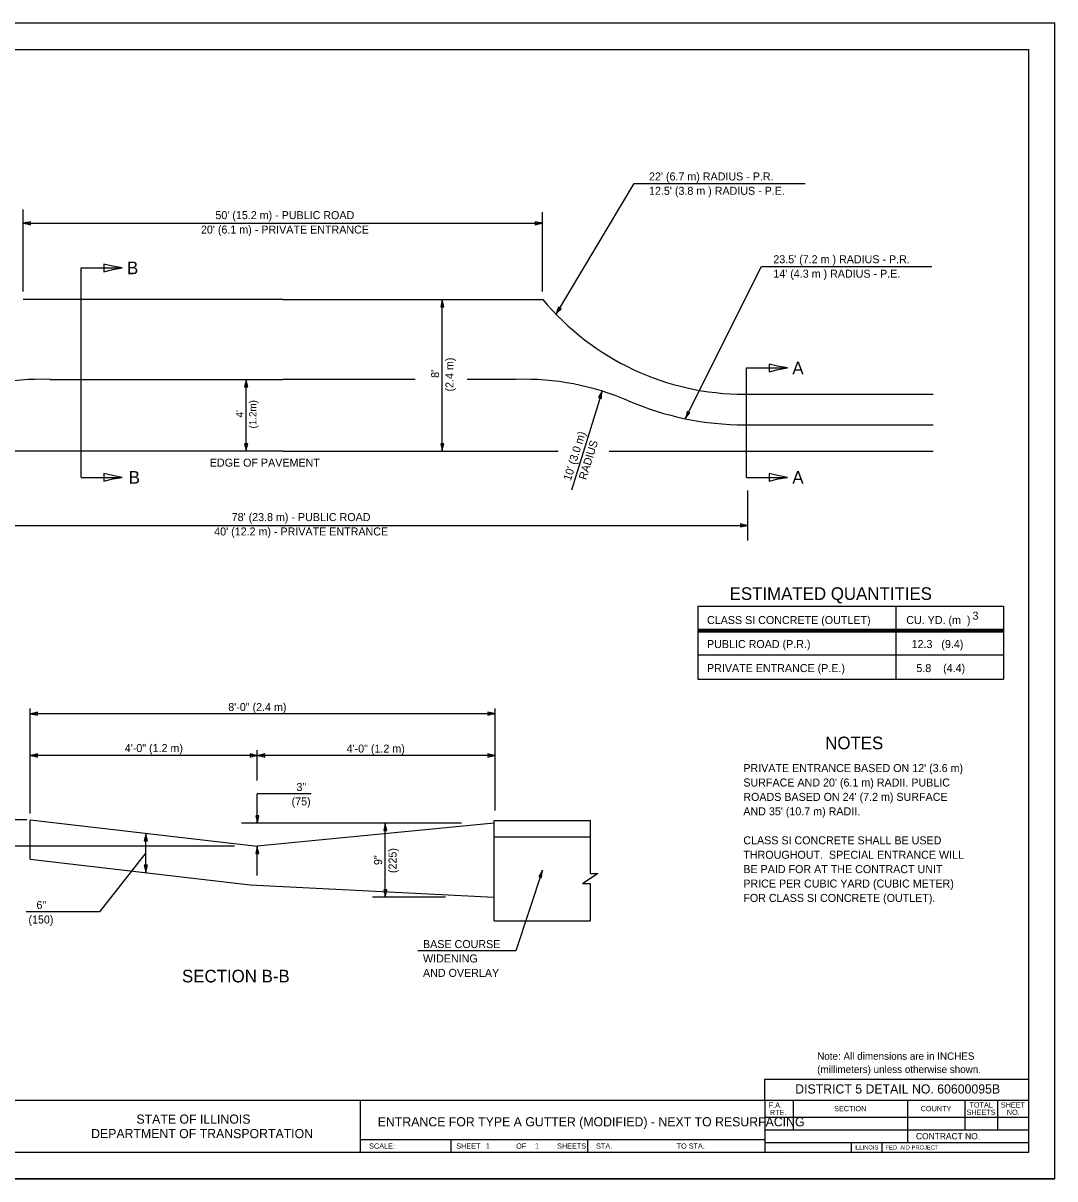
# Model space of a CAD drawing. Extents: x 0 to 2.83, y 0 to 1.83.
# Drawn here: x 1.196 to 2.833, y 0 to 1.833 of the extents above; entities that cross this region are included whole.
import ezdxf

# ---------------------------------------------------------------- set-up
doc = ezdxf.new("R2010")
doc.units = 0
for name, color, linetype in [('RD_Pr_Roadway_Dimensions', 7, 'Continuous'), ('RD_Pr_Roadway_Items', 7, 'Continuous'), ('RD_Pr_Roadway_Notes', 7, 'Continuous'), ('SH_General_Details', 7, 'Continuous'), ('SH_Printer_Plotting_Border', 7, 'Continuous')]:
    doc.layers.add(name, color=color, linetype=linetype)

msp = doc.modelspace()

# ---------------------------------------------------------------- linework, layer by layer
at = {"layer": 'RD_Pr_Roadway_Dimensions'}
for p, q in [((2.0418, 1.3716), (2.1657, 1.5788)), ((2.1657, 1.5788), (2.4369, 1.5788)), ((1.1963, 1.4077), (1.1963, 1.5378)), ((2.0202, 1.4077), (2.0202, 1.5333)), ((1.1963, 1.5159), (2.0202, 1.5159)), ((2.2468, 1.2058), (2.368, 1.4473)), ((2.368, 1.4473), (2.6379, 1.4473)), ((1.8614, 1.1545), (1.8614, 1.3948)), ((1.5501, 1.1545), (1.5501, 1.2682)), ((2.115, 1.2497), (2.0662, 1.0925)), ((2.3464, 1.0124), (2.3464, 1.092)), ((0.8758, 1.0365), (2.3464, 1.0365)), ((1.2076, 0.5798), (1.2076, 0.7463)), ((1.9451, 0.7379), (1.2076, 0.7379)), ((1.9451, 0.5844), (1.9451, 0.7463)), ((1.5679, 0.6318), (1.5679, 0.6799)), ((1.5679, 0.6716), (1.2076, 0.6716)), ((1.9451, 0.6716), (1.5679, 0.6716)), ((1.5679, 0.5641), (1.5679, 0.6106)), ((1.6536, 0.6106), (1.5679, 0.6106)), ((1.2022, 0.5694), (1.1153, 0.5694)), ((1.8917, 0.5641), (1.5429, 0.5641)), ((1.771, 0.4469), (1.771, 0.5641)), ((1.3911, 0.4858), (1.3911, 0.5481)), ((1.3911, 0.517), (1.3177, 0.4235)), ((1.5679, 0.4811), (1.5679, 0.5276)), ((1.8665, 0.4469), (1.7507, 0.4469)), ((1.3177, 0.4235), (1.2014, 0.4235))]:
    msp.add_line(p, q, dxfattribs=at)
for points in [[(1.208, 1.5135), (1.208, 1.5159), (1.208, 1.5183), (1.2021, 1.5169), (1.1963, 1.5159), (1.2025, 1.5148)], [(2.0085, 1.5183), (2.0085, 1.5159), (2.0085, 1.5135), (2.0144, 1.5149), (2.0202, 1.5159), (2.014, 1.517)], [(1.8589, 1.3831), (1.8614, 1.3831), (1.8638, 1.3831), (1.8624, 1.389), (1.8614, 1.3948), (1.8602, 1.3886)], [(2.0499, 1.3803), (2.0478, 1.3816), (2.0457, 1.3828), (2.0439, 1.3771), (2.0418, 1.3716), (2.0459, 1.3763)], [(1.5477, 1.2566), (1.5501, 1.2566), (1.5526, 1.2566), (1.5511, 1.2624), (1.5501, 1.2682), (1.549, 1.262)], [(2.1092, 1.2393), (2.1116, 1.2386), (2.1139, 1.2378), (2.1142, 1.2438), (2.115, 1.2497), (2.1121, 1.2441)], [(2.2543, 1.2151), (2.2521, 1.2162), (2.2499, 1.2173), (2.2486, 1.2114), (2.2468, 1.2058), (2.2506, 1.2108)], [(1.5526, 1.1662), (1.5501, 1.1662), (1.5477, 1.1662), (1.5491, 1.1603), (1.5501, 1.1545), (1.5512, 1.1607)], [(1.8638, 1.1662), (1.8614, 1.1662), (1.8589, 1.1662), (1.8604, 1.1603), (1.8614, 1.1545), (1.8625, 1.1607)], [(2.3347, 1.0389), (2.3347, 1.0365), (2.3347, 1.0341), (2.3406, 1.0355), (2.3464, 1.0365), (2.3402, 1.0376)], [(1.2193, 0.7355), (1.2193, 0.7379), (1.2193, 0.7404), (1.2135, 0.7389), (1.2076, 0.7379), (1.2139, 0.7368)], [(1.9335, 0.7404), (1.9335, 0.7379), (1.9335, 0.7355), (1.9393, 0.7369), (1.9451, 0.7379), (1.9389, 0.7391)], [(1.2193, 0.6692), (1.2193, 0.6716), (1.2193, 0.674), (1.2135, 0.6726), (1.2076, 0.6716), (1.2139, 0.6705)], [(1.5563, 0.674), (1.5563, 0.6716), (1.5563, 0.6692), (1.5621, 0.6706), (1.5679, 0.6716), (1.5617, 0.6727)], [(1.5796, 0.6692), (1.5796, 0.6716), (1.5796, 0.674), (1.5738, 0.6726), (1.5679, 0.6716), (1.5741, 0.6705)], [(1.9335, 0.674), (1.9335, 0.6716), (1.9335, 0.6692), (1.9393, 0.6706), (1.9451, 0.6716), (1.9389, 0.6727)], [(1.5704, 0.5758), (1.5679, 0.5758), (1.5655, 0.5758), (1.5669, 0.5699), (1.5679, 0.5641), (1.5691, 0.5703)], [(1.7686, 0.5525), (1.771, 0.5524), (1.7735, 0.5524), (1.772, 0.5583), (1.771, 0.5641), (1.7699, 0.5579)], [(1.3886, 0.5364), (1.3911, 0.5364), (1.3935, 0.5364), (1.3921, 0.5423), (1.3911, 0.5481), (1.39, 0.5419)], [(1.5655, 0.5159), (1.5679, 0.5159), (1.5704, 0.5159), (1.5689, 0.5217), (1.5679, 0.5276), (1.5668, 0.5213)], [(1.3935, 0.4975), (1.3911, 0.4975), (1.3886, 0.4975), (1.3901, 0.4916), (1.3911, 0.4858), (1.3922, 0.492)], [(1.7735, 0.4585), (1.771, 0.4585), (1.7686, 0.4585), (1.77, 0.4527), (1.771, 0.4469), (1.7722, 0.4531)]]:
    msp.add_lwpolyline(points, close=True, dxfattribs=at)
at = {"layer": 'RD_Pr_Roadway_Items'}
for p, q in [((1.6086, 1.3948), (1.1963, 1.3948)), ((1.6086, 1.3948), (2.021, 1.3948)), ((1.2385, 1.2682), (1.6086, 1.2682)), ((1.8185, 1.2682), (1.6086, 1.2682)), ((1.9788, 1.2682), (1.9011, 1.2682)), ((2.3413, 1.2446), (2.6402, 1.2446)), ((2.3413, 1.1961), (2.6402, 1.1961)), ((1.6086, 1.1545), (1.1718, 1.1545)), ((1.6086, 1.1545), (2.0452, 1.1545)), ((2.126, 1.1545), (2.6402, 1.1545)), ((1.2076, 0.5694), (1.5679, 0.5276)), ((1.2076, 0.5071), (1.2076, 0.5694)), ((1.9437, 0.5641), (1.5679, 0.5276)), ((1.9437, 0.4095), (1.9437, 0.5683)), ((1.9437, 0.5683), (2.0966, 0.5683)), ((1.9437, 0.5424), (2.0966, 0.5424)), ((1.5317, 0.5276), (1.1146, 0.5276)), ((1.2076, 0.5071), (1.5563, 0.4666)), ((1.5563, 0.4666), (1.9437, 0.4468)), ((1.9437, 0.4095), (2.0966, 0.4095))]:
    msp.add_line(p, q, dxfattribs=at)
for centre, radius, start, end in [((2.3413, 1.6613), 0.4167, 219.762, 270), ((1.2258, 0.8517), 0.4167, 88.2545, 113.3671), ((1.9915, 0.8517), 0.4167, 66.6329, 91.7455), ((2.3413, 1.6613), 0.4652, 246.5798, 270)]:
    msp.add_arc(centre, radius, start, end, dxfattribs=at)
at = {"layer": 'RD_Pr_Roadway_Notes'}
for p, q in [((1.2884, 1.1128), (1.2884, 1.4451)), ((1.2884, 1.4451), (1.3534, 1.4451)), ((2.3439, 1.1128), (2.3439, 1.2863)), ((2.3439, 1.2863), (2.409, 1.2863)), ((1.2884, 1.1128), (1.3534, 1.1128)), ((2.3439, 1.1128), (2.409, 1.1128)), ((2.2669, 0.9083), (2.2669, 0.7927)), ((2.2669, 0.9083), (2.7516, 0.9083)), ((2.5809, 0.9083), (2.5809, 0.8721)), ((2.7516, 0.9083), (2.7516, 0.7927)), ((2.2669, 0.8721), (2.7516, 0.8721)), ((2.2669, 0.8698), (2.7516, 0.8698)), ((2.2669, 0.8675), (2.7516, 0.8675)), ((2.5809, 0.8675), (2.5809, 0.7927)), ((2.2669, 0.8313), (2.7516, 0.8313)), ((2.2669, 0.7927), (2.7516, 0.7927)), ((2.0966, 0.5424), (2.0966, 0.5683)), ((2.0966, 0.4842), (2.0966, 0.5424)), ((2.0203, 0.4897), (1.9783, 0.362)), ((2.108, 0.4842), (2.0838, 0.4678)), ((2.0966, 0.4842), (2.108, 0.4842)), ((2.0966, 0.4678), (2.0838, 0.4678)), ((2.0966, 0.4095), (2.0966, 0.4678)), ((1.9783, 0.362), (1.8227, 0.362))]:
    msp.add_line(p, q, dxfattribs=at)
for points in [[(1.3243, 1.4512), (1.3243, 1.4451), (1.3243, 1.439), (1.3389, 1.4425), (1.3534, 1.4451), (1.3379, 1.4479)], [(2.3798, 1.2924), (2.3798, 1.2863), (2.3798, 1.2802), (2.3944, 1.2838), (2.409, 1.2863), (2.3934, 1.2891)], [(1.3243, 1.1189), (1.3243, 1.1128), (1.3243, 1.1067), (1.3389, 1.1103), (1.3534, 1.1128), (1.3379, 1.1157)], [(2.3798, 1.1189), (2.3798, 1.1128), (2.3798, 1.1067), (2.3944, 1.1103), (2.409, 1.1128), (2.3934, 1.1157)], [(2.0144, 0.4794), (2.0167, 0.4786), (2.019, 0.4779), (2.0195, 0.4838), (2.0203, 0.4897), (2.0173, 0.4841)]]:
    msp.add_lwpolyline(points, close=True, dxfattribs=at)
at = {"layer": 'SH_General_Details'}
for p, q in [((2.8333, 1.8333), (0, 1.8333)), ((2.8333, 0), (2.8333, 1.8333)), ((2.3729, 0.1584), (2.7917, 0.1584)), ((2.3729, 0.125), (2.3729, 0.1584)), ((0.1667, 0.125), (2.7917, 0.125)), ((1.7312, 0.125), (1.7312, 0.0417)), ((2.3729, 0.125), (2.3729, 0.0417)), ((2.4179, 0.125), (2.4179, 0.0779)), ((2.5995, 0.125), (2.5995, 0.0579)), ((2.6905, 0.125), (2.6905, 0.0779)), ((2.7423, 0.125), (2.7423, 0.0779)), ((2.3729, 0.0979), (2.7917, 0.0979)), ((2.3729, 0.0779), (2.7917, 0.0779)), ((1.7312, 0.0625), (2.3729, 0.0625)), ((1.875, 0.0625), (1.875, 0.0417)), ((2.0917, 0.0625), (2.0917, 0.0417)), ((2.3729, 0.0579), (2.7917, 0.0579)), ((2.5101, 0.0579), (2.5101, 0.0417)), ((2.5585, 0.0579), (2.5585, 0.0417)), ((2.4095, 0.0333), (2.4095, 0.0333)), ((2.4262, 0.0333), (2.4262, 0.0333)), ((2.7917, 0.0333), (2.7917, 0.0333)), ((2.8333, 0), (0, 0))]:
    msp.add_line(p, q, dxfattribs=at)
msp.add_lwpolyline([(0.1667, 1.7917), (2.7917, 1.7917), (2.7917, 0.0417), (0.1667, 0.0417)], close=True, dxfattribs=at)
at = {"layer": 'SH_Printer_Plotting_Border'}
msp.add_lwpolyline([(0, 0), (2.8333, 0), (2.8333, 1.8333), (0, 1.8333)], close=True, dxfattribs=at)

# ---------------------------------------------------------------- texts
at = {"layer": 'RD_Pr_Roadway_Dimensions'}
for s, p in [("22' (6.7 m) RADIUS - P.R.", (2.1894, 1.5838)), ("12.5' (3.8 m ) RADIUS - P.E.", (2.1894, 1.561)), ("50' (15.2 m) - PUBLIC ROAD", (1.5014, 1.5224)), ("20' (6.1 m) - PRIVATE ENTRANCE", (1.4785, 1.4995)), ("23.5' (7.2 m ) RADIUS - P.R.", (2.3866, 1.4524)), ("14' (4.3 m ) RADIUS - P.E.", (2.3866, 1.4295)), ("78' (23.8 m) - PUBLIC ROAD", (1.5272, 1.0434)), ("40' (12.2 m) - PRIVATE ENTRANCE", (1.4995, 1.0206)), ('8\'-0" (2.4 m)', (1.5218, 0.7421)), ('4\'-0" (1.2 m)', (1.3576, 0.677)), ('4\'-0" (1.2 m)', (1.7096, 0.6762)), ('3"', (1.6301, 0.6154)), ('(75)', (1.6223, 0.5925)), ('6"', (1.2175, 0.428)), ('(150)', (1.2048, 0.4051))]:
    msp.add_text(s, height=0.0127, dxfattribs=at).set_placement(p)
for s, height, rotation, p in [('(2.4 m)', 0.0127, 90, (1.8791, 1.249)), ("8'", 0.0127, 90, (1.8563, 1.2706)), ('(1.2m)', 0.01167, 90, (1.5665, 1.1903)), ("4'", 0.01167, 90, (1.5455, 1.2078)), ("10' (3.0 m)", 0.0127, 72.7554, (2.0652, 1.1064)), ('RADIUS', 0.0127, 72.7554, (2.0896, 1.108)), ('(225)', 0.0127, 90, (1.7888, 0.4851)), ('9"', 0.0127, 90, (1.7659, 0.4978))]:
    msp.add_text(s, height=height, rotation=rotation, dxfattribs=at).set_placement(p)
at = {"layer": 'RD_Pr_Roadway_Notes'}
for s, height, p in [('B', 0.02, (1.3612, 1.4351)), ('A', 0.02, (2.4168, 1.2763)), ('EDGE OF PAVEMENT', 0.0127, (1.4925, 1.1298)), ('B', 0.02, (1.3639, 1.1028)), ('A', 0.02, (2.4168, 1.1028)), ('ESTIMATED QUANTITIES', 0.02, (2.3173, 0.9184)), ('3', 0.0127, (2.7026, 0.887)), ('CLASS SI CONCRETE (OUTLET)            CU. YD. (m  )', 0.0127, (2.2814, 0.8801)), ('PUBLIC ROAD (P.R.)                                  12.3   (9.4)', 0.0127, (2.2814, 0.842)), ('PRIVATE ENTRANCE (P.E.)                        5.8    (4.4)', 0.0127, (2.2814, 0.8039)), ('NOTES', 0.02, (2.4689, 0.6815)), ("PRIVATE ENTRANCE BASED ON 12' (3.6 m)", 0.0127, (2.339, 0.6453)), ("SURFACE AND 20' (6.1 m) RADII. PUBLIC", 0.0127, (2.339, 0.6224)), ("ROADS BASED ON 24' (7.2 m) SURFACE", 0.0127, (2.339, 0.5996)), ("AND 35' (10.7 m) RADII.", 0.0127, (2.339, 0.5767)), ('CLASS SI CONCRETE SHALL BE USED', 0.0127, (2.339, 0.5307)), ('THROUGHOUT.  SPECIAL ENTRANCE WILL', 0.0127, (2.339, 0.5078)), ('BE PAID FOR AT THE CONTRACT UNIT', 0.0127, (2.339, 0.485)), ('PRICE PER CUBIC YARD (CUBIC METER)', 0.0127, (2.339, 0.4621)), ('FOR CLASS SI CONCRETE (OUTLET).', 0.0127, (2.339, 0.4393)), ('BASE COURSE', 0.0127, (1.8308, 0.3661)), ('WIDENING', 0.0127, (1.8308, 0.3433)), ('SECTION B-B', 0.02, (1.4484, 0.3117)), ('AND OVERLAY', 0.0127, (1.8308, 0.3204)), ('Note: All dimensions are in INCHES', 0.0117, (2.4562, 0.1889)), ('(millimeters) unless otherwise shown.', 0.0117, (2.4562, 0.1679))]:
    msp.add_text(s, height=height, dxfattribs=at).set_placement(p)
at = {"layer": 'SH_General_Details'}
for s, height, p in [('DISTRICT 5 DETAIL NO. 60600095B', 0.014583, (2.4213, 0.1354)), ('F.A.  ', 0.00833, (2.3793, 0.1129)), ('SECTION', 0.00833, (2.483, 0.1073)), ('COUNTY', 0.00833, (2.6204, 0.1073)), ('SHEETS', 0.00833, (2.6932, 0.1015)), ('TOTAL', 0.00833, (2.6978, 0.1132)), ('SHEET', 0.00833, (2.7475, 0.1132)), ('NO.', 0.00833, (2.7571, 0.1015)), ('STATE OF ILLINOIS', 0.014584, (1.3761, 0.0875)), ('ENTRANCE FOR TYPE A GUTTER (MODIFIED) - NEXT TO RESURFACING', 0.014583, (1.759, 0.0833)), ('RTE.', 0.00833, (2.3812, 0.1012)), ('DEPARTMENT OF TRANSPORTATION', 0.014584, (1.3042, 0.0646)), ('SCALE:          ', 0.008333, (1.7453, 0.0479)), ('SHEET', 0.00833, (1.8835, 0.0479)), ('1', 0.00833, (1.9306, 0.0483)), ('OF', 0.00833, (1.9786, 0.0479)), ('1', 0.00833, (2.0085, 0.0483)), ('SHEETS', 0.00833, (2.0435, 0.0479)), ('STA.', 0.00833, (2.1054, 0.0479)), ('TO STA.', 0.00833, (2.2332, 0.0479)), ('CONTRACT NO.      ', 0.01, (2.6129, 0.0628)), ('ILLINOIS', 0.00667, (2.5152, 0.0466)), ('FED. AID PROJECT', 0.006667, (2.5644, 0.0466))]:
    msp.add_text(s, height=height, dxfattribs=at).set_placement(p)

doc.saveas('drawing.dxf')
